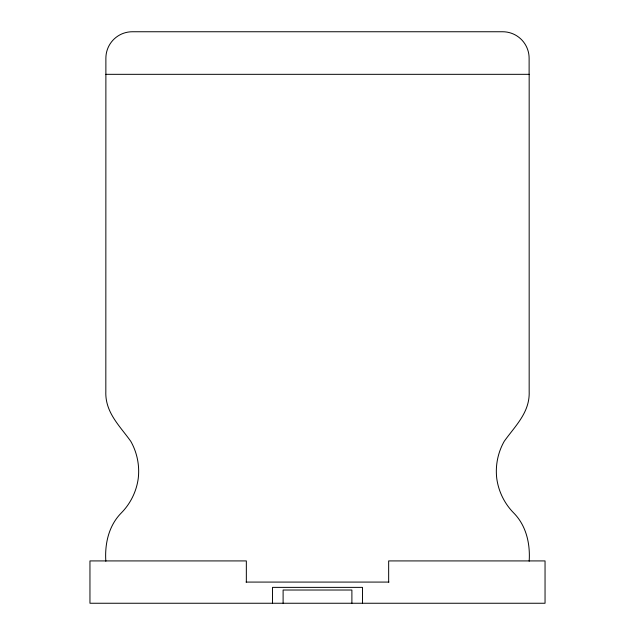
<?xml version="1.0" encoding="UTF-8"?>
<svg xmlns="http://www.w3.org/2000/svg" width="635" height="635" viewBox="0 0 635 635"><rect width="100%" height="100%" fill="white"/><g stroke="black" fill="none" stroke-linecap="round" stroke-linejoin="round"><path stroke-width="0.95" d="M105.886 74.327L529.169 74.327L529.169 391.581C529.955 412.409 515.263 425.823 504.238 441.293C497.832 452.564 495.189 465.836 496.792 478.703C498.578 491.553 504.555 503.682 513.667 512.913C526.296 525.637 530.336 543.838 529.169 561.245M246.031 582.081L388.969 582.081M529.114 74.327L529.114 58.206A26.456 26.456 0 0 0 502.658 31.75L132.342 31.75A26.456 26.456 0 0 0 105.886 58.206L105.831 391.581C105.045 412.409 119.737 425.823 130.762 441.293C137.168 452.564 139.811 465.836 138.208 478.703C136.422 491.553 130.445 503.682 121.333 512.913C108.704 525.637 104.664 543.838 105.831 561.245M388.66 582.081L388.66 560.919L545.044 560.919L545.044 603.25L89.956 603.25L89.956 560.919L246.34 560.919L246.34 582.081M362.482 603.25L362.482 587.375L272.518 587.375L272.518 603.25M351.893 603.25L351.893 590.018L283.107 590.018L283.107 603.25"/></g></svg>
